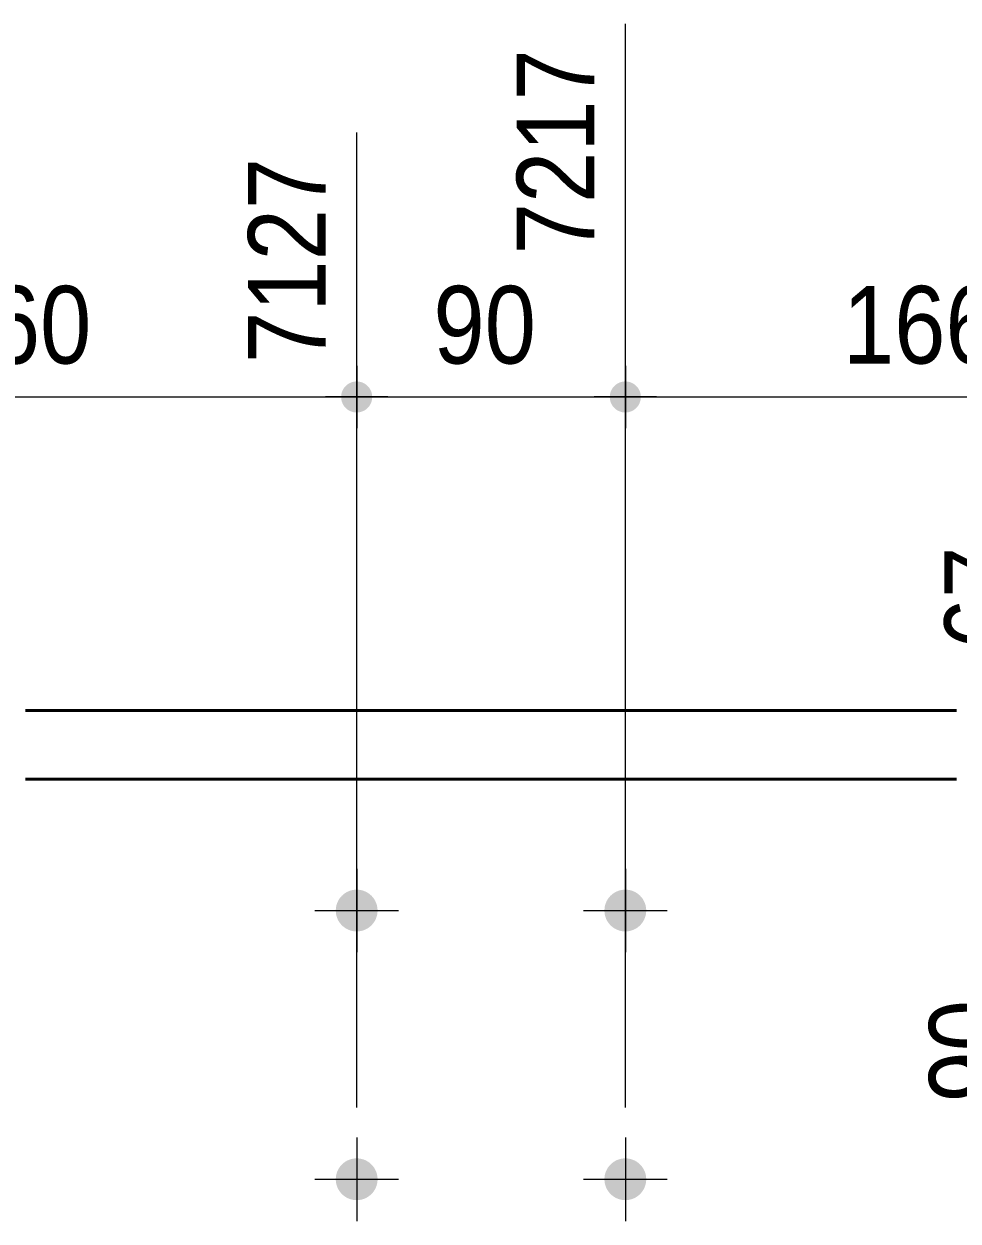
# Model space of a CAD drawing. Header units: millimetres. Extents: x 2 to 584, y 5 to 405.
# Drawn here: x 389.09 to 420.38, y 327.24 to 367.33 of the extents above; entities that cross this region are included whole.
import ezdxf

# ---------------------------------------------------------------- set-up
doc = ezdxf.new("R2010")
doc.units = ezdxf.units.MM
for name, color, linetype, lineweight in [('Boulon', 7, 'Continuous', 0), ('Cotation', 7, 'Continuous', 0), ('Piece', 2, 'Continuous', 0)]:
    doc.layers.add(name, color=color, linetype=linetype, lineweight=lineweight)
doc.styles.add('ARIAL', font='ARIAL.TTF')

# ---------------------------------------------------------------- blocks, each defined once
blk = doc.blocks.new('*A4')
at = {"layer": 'Boulon'}
for points in [[(400.933, 337.604), (400.93, 337.57), (400.926, 337.536), (400.92, 337.502), (400.913, 337.469), (400.904, 337.436), (400.893, 337.403), (400.88, 337.371), (400.866, 337.339), (400.851, 337.309), (400.834, 337.279), (400.816, 337.25), (400.796, 337.222), (400.775, 337.195), (400.752, 337.169), (400.729, 337.144), (400.704, 337.12), (400.678, 337.098), (400.651, 337.077), (400.623, 337.057), (400.594, 337.038), (400.564, 337.021), (400.533, 337.006), (400.502, 336.992), (400.47, 336.98), (400.437, 336.969), (400.404, 336.96), (400.37, 336.952), (400.336, 336.946), (400.302, 336.942), (400.268, 336.94), (400.234, 336.939), (400.199, 336.94), (400.165, 336.942), (400.131, 336.946), (400.097, 336.952), (400.064, 336.96), (400.03, 336.969), (399.998, 336.98), (399.966, 336.992), (399.934, 337.006), (399.904, 337.021), (399.874, 337.038), (399.845, 337.057), (399.817, 337.077), (399.79, 337.098), (399.764, 337.12), (399.739, 337.144), (399.715, 337.169), (399.693, 337.195), (399.671, 337.222), (399.652, 337.25), (399.633, 337.279), (399.616, 337.309), (399.601, 337.339), (399.587, 337.371), (399.575, 337.403), (399.564, 337.436), (399.555, 337.469), (399.547, 337.502), (399.541, 337.536), (399.537, 337.57), (399.535, 337.604), (399.534, 337.639), (399.535, 337.673), (399.537, 337.707), (399.541, 337.741), (399.547, 337.775), (399.555, 337.809), (399.564, 337.842), (399.575, 337.875), (399.587, 337.907), (399.601, 337.938), (399.616, 337.969), (399.633, 337.999), (399.652, 338.028), (399.671, 338.056), (399.693, 338.083), (399.715, 338.109), (399.739, 338.134), (399.764, 338.157), (399.79, 338.18), (399.817, 338.201), (399.845, 338.221), (399.874, 338.239), (399.904, 338.256), (399.934, 338.272), (399.966, 338.285), (399.998, 338.298), (400.03, 338.309), (400.064, 338.318), (400.097, 338.325), (400.131, 338.331), (400.165, 338.335), (400.199, 338.338), (400.234, 338.339), (400.268, 338.338), (400.302, 338.335), (400.336, 338.331), (400.37, 338.325), (400.404, 338.318), (400.437, 338.309), (400.47, 338.298), (400.502, 338.285), (400.533, 338.272), (400.564, 338.256), (400.594, 338.239), (400.623, 338.221), (400.651, 338.201), (400.678, 338.18), (400.704, 338.157), (400.729, 338.134), (400.752, 338.109), (400.775, 338.083), (400.796, 338.056), (400.816, 338.028), (400.834, 337.999), (400.851, 337.969), (400.866, 337.938), (400.88, 337.907), (400.893, 337.875), (400.904, 337.842), (400.913, 337.809), (400.92, 337.775), (400.926, 337.741), (400.93, 337.707), (400.933, 337.673), (400.934, 337.639)], [(400.933, 328.604), (400.93, 328.57), (400.926, 328.536), (400.92, 328.502), (400.913, 328.469), (400.904, 328.436), (400.893, 328.403), (400.88, 328.371), (400.866, 328.339), (400.851, 328.309), (400.834, 328.279), (400.816, 328.25), (400.796, 328.222), (400.775, 328.195), (400.752, 328.169), (400.729, 328.144), (400.704, 328.12), (400.678, 328.098), (400.651, 328.077), (400.623, 328.057), (400.594, 328.038), (400.564, 328.021), (400.533, 328.006), (400.502, 327.992), (400.47, 327.98), (400.437, 327.969), (400.404, 327.96), (400.37, 327.952), (400.336, 327.946), (400.302, 327.942), (400.268, 327.94), (400.234, 327.939), (400.199, 327.94), (400.165, 327.942), (400.131, 327.946), (400.097, 327.952), (400.064, 327.96), (400.03, 327.969), (399.998, 327.98), (399.966, 327.992), (399.934, 328.006), (399.904, 328.021), (399.874, 328.038), (399.845, 328.057), (399.817, 328.077), (399.79, 328.098), (399.764, 328.12), (399.739, 328.144), (399.715, 328.169), (399.693, 328.195), (399.671, 328.222), (399.652, 328.25), (399.633, 328.279), (399.616, 328.309), (399.601, 328.339), (399.587, 328.371), (399.575, 328.403), (399.564, 328.436), (399.555, 328.469), (399.547, 328.502), (399.541, 328.536), (399.537, 328.57), (399.535, 328.604), (399.534, 328.639), (399.535, 328.673), (399.537, 328.707), (399.541, 328.741), (399.547, 328.775), (399.555, 328.809), (399.564, 328.842), (399.575, 328.875), (399.587, 328.907), (399.601, 328.938), (399.616, 328.969), (399.633, 328.999), (399.652, 329.028), (399.671, 329.056), (399.693, 329.083), (399.715, 329.109), (399.739, 329.134), (399.764, 329.157), (399.79, 329.18), (399.817, 329.201), (399.845, 329.221), (399.874, 329.239), (399.904, 329.256), (399.934, 329.272), (399.966, 329.285), (399.998, 329.298), (400.03, 329.309), (400.064, 329.318), (400.097, 329.325), (400.131, 329.331), (400.165, 329.335), (400.199, 329.338), (400.234, 329.339), (400.268, 329.338), (400.302, 329.335), (400.336, 329.331), (400.37, 329.325), (400.404, 329.318), (400.437, 329.309), (400.47, 329.298), (400.502, 329.285), (400.533, 329.272), (400.564, 329.256), (400.594, 329.239), (400.623, 329.221), (400.651, 329.201), (400.678, 329.18), (400.704, 329.157), (400.729, 329.134), (400.752, 329.109), (400.775, 329.083), (400.796, 329.056), (400.816, 329.028), (400.834, 328.999), (400.851, 328.969), (400.866, 328.938), (400.88, 328.907), (400.893, 328.875), (400.904, 328.842), (400.913, 328.809), (400.92, 328.775), (400.926, 328.741), (400.93, 328.707), (400.933, 328.673), (400.934, 328.639)]]:
    blk.add_hatch(color=256, dxfattribs=at).paths.add_polyline_path(points, flags=17)
at = {"layer": 'Boulon', "linetype": 'Continuous', "lineweight": 0}
for p, q in [((400.234, 339.039), (400.234, 336.239)), ((398.834, 337.639), (401.634, 337.639)), ((400.234, 330.039), (400.234, 327.239)), ((398.834, 328.639), (401.634, 328.639))]:
    blk.add_line(p, q, dxfattribs=at)
blk = doc.blocks.new('*A5')
at = {"layer": 'Boulon'}
for points in [[(409.933, 337.604), (409.93, 337.57), (409.926, 337.536), (409.92, 337.502), (409.913, 337.469), (409.904, 337.436), (409.893, 337.403), (409.88, 337.371), (409.866, 337.339), (409.851, 337.309), (409.834, 337.279), (409.816, 337.25), (409.796, 337.222), (409.775, 337.195), (409.752, 337.169), (409.729, 337.144), (409.704, 337.12), (409.678, 337.098), (409.651, 337.077), (409.623, 337.057), (409.594, 337.038), (409.564, 337.021), (409.533, 337.006), (409.502, 336.992), (409.47, 336.98), (409.437, 336.969), (409.404, 336.96), (409.37, 336.952), (409.336, 336.946), (409.302, 336.942), (409.268, 336.94), (409.234, 336.939), (409.199, 336.94), (409.165, 336.942), (409.131, 336.946), (409.097, 336.952), (409.064, 336.96), (409.03, 336.969), (408.998, 336.98), (408.966, 336.992), (408.934, 337.006), (408.904, 337.021), (408.874, 337.038), (408.845, 337.057), (408.817, 337.077), (408.79, 337.098), (408.764, 337.12), (408.739, 337.144), (408.715, 337.169), (408.693, 337.195), (408.671, 337.222), (408.652, 337.25), (408.633, 337.279), (408.616, 337.309), (408.601, 337.339), (408.587, 337.371), (408.575, 337.403), (408.564, 337.436), (408.555, 337.469), (408.547, 337.502), (408.541, 337.536), (408.537, 337.57), (408.535, 337.604), (408.534, 337.639), (408.535, 337.673), (408.537, 337.707), (408.541, 337.741), (408.547, 337.775), (408.555, 337.809), (408.564, 337.842), (408.575, 337.875), (408.587, 337.907), (408.601, 337.938), (408.616, 337.969), (408.633, 337.999), (408.652, 338.028), (408.671, 338.056), (408.693, 338.083), (408.715, 338.109), (408.739, 338.134), (408.764, 338.157), (408.79, 338.18), (408.817, 338.201), (408.845, 338.221), (408.874, 338.239), (408.904, 338.256), (408.934, 338.272), (408.966, 338.285), (408.998, 338.298), (409.03, 338.309), (409.064, 338.318), (409.097, 338.325), (409.131, 338.331), (409.165, 338.335), (409.199, 338.338), (409.234, 338.339), (409.268, 338.338), (409.302, 338.335), (409.336, 338.331), (409.37, 338.325), (409.404, 338.318), (409.437, 338.309), (409.47, 338.298), (409.502, 338.285), (409.533, 338.272), (409.564, 338.256), (409.594, 338.239), (409.623, 338.221), (409.651, 338.201), (409.678, 338.18), (409.704, 338.157), (409.729, 338.134), (409.752, 338.109), (409.775, 338.083), (409.796, 338.056), (409.816, 338.028), (409.834, 337.999), (409.851, 337.969), (409.866, 337.938), (409.88, 337.907), (409.893, 337.875), (409.904, 337.842), (409.913, 337.809), (409.92, 337.775), (409.926, 337.741), (409.93, 337.707), (409.933, 337.673), (409.934, 337.639)], [(409.933, 328.604), (409.93, 328.57), (409.926, 328.536), (409.92, 328.502), (409.913, 328.469), (409.904, 328.436), (409.893, 328.403), (409.88, 328.371), (409.866, 328.339), (409.851, 328.309), (409.834, 328.279), (409.816, 328.25), (409.796, 328.222), (409.775, 328.195), (409.752, 328.169), (409.729, 328.144), (409.704, 328.12), (409.678, 328.098), (409.651, 328.077), (409.623, 328.057), (409.594, 328.038), (409.564, 328.021), (409.533, 328.006), (409.502, 327.992), (409.47, 327.98), (409.437, 327.969), (409.404, 327.96), (409.37, 327.952), (409.336, 327.946), (409.302, 327.942), (409.268, 327.94), (409.234, 327.939), (409.199, 327.94), (409.165, 327.942), (409.131, 327.946), (409.097, 327.952), (409.064, 327.96), (409.03, 327.969), (408.998, 327.98), (408.966, 327.992), (408.934, 328.006), (408.904, 328.021), (408.874, 328.038), (408.845, 328.057), (408.817, 328.077), (408.79, 328.098), (408.764, 328.12), (408.739, 328.144), (408.715, 328.169), (408.693, 328.195), (408.671, 328.222), (408.652, 328.25), (408.633, 328.279), (408.616, 328.309), (408.601, 328.339), (408.587, 328.371), (408.575, 328.403), (408.564, 328.436), (408.555, 328.469), (408.547, 328.502), (408.541, 328.536), (408.537, 328.57), (408.535, 328.604), (408.534, 328.639), (408.535, 328.673), (408.537, 328.707), (408.541, 328.741), (408.547, 328.775), (408.555, 328.809), (408.564, 328.842), (408.575, 328.875), (408.587, 328.907), (408.601, 328.938), (408.616, 328.969), (408.633, 328.999), (408.652, 329.028), (408.671, 329.056), (408.693, 329.083), (408.715, 329.109), (408.739, 329.134), (408.764, 329.157), (408.79, 329.18), (408.817, 329.201), (408.845, 329.221), (408.874, 329.239), (408.904, 329.256), (408.934, 329.272), (408.966, 329.285), (408.998, 329.298), (409.03, 329.309), (409.064, 329.318), (409.097, 329.325), (409.131, 329.331), (409.165, 329.335), (409.199, 329.338), (409.234, 329.339), (409.268, 329.338), (409.302, 329.335), (409.336, 329.331), (409.37, 329.325), (409.404, 329.318), (409.437, 329.309), (409.47, 329.298), (409.502, 329.285), (409.533, 329.272), (409.564, 329.256), (409.594, 329.239), (409.623, 329.221), (409.651, 329.201), (409.678, 329.18), (409.704, 329.157), (409.729, 329.134), (409.752, 329.109), (409.775, 329.083), (409.796, 329.056), (409.816, 329.028), (409.834, 328.999), (409.851, 328.969), (409.866, 328.938), (409.88, 328.907), (409.893, 328.875), (409.904, 328.842), (409.913, 328.809), (409.92, 328.775), (409.926, 328.741), (409.93, 328.707), (409.933, 328.673), (409.934, 328.639)]]:
    blk.add_hatch(color=256, dxfattribs=at).paths.add_polyline_path(points, flags=17)
at = {"layer": 'Boulon', "linetype": 'Continuous', "lineweight": 0}
for p, q in [((409.234, 339.039), (409.234, 336.239)), ((407.834, 337.639), (410.634, 337.639)), ((409.234, 330.039), (409.234, 327.239)), ((407.834, 328.639), (410.634, 328.639))]:
    blk.add_line(p, q, dxfattribs=at)
blk = doc.blocks.new('*A21')
at = {"layer": 'Piece', "color": 2, "linetype": 'Continuous', "lineweight": 40}
for p, q in [((420.330655, 344.33913), (389.136724, 344.33913)), ((389.136724, 342.03913), (420.330655, 342.03913))]:
    blk.add_line(p, q, dxfattribs=at)
blk = doc.blocks.new('*A75')
at = {"layer": 'Cotation'}
for points in [[(377.914, 354.32), (377.889, 354.322), (377.863, 354.325), (377.838, 354.329), (377.813, 354.335), (377.789, 354.342), (377.765, 354.35), (377.741, 354.359), (377.717, 354.369), (377.695, 354.381), (377.672, 354.393), (377.651, 354.407), (377.63, 354.421), (377.61, 354.437), (377.591, 354.454), (377.572, 354.471), (377.554, 354.49), (377.538, 354.509), (377.522, 354.529), (377.507, 354.55), (377.494, 354.572), (377.481, 354.594), (377.47, 354.617), (377.459, 354.64), (377.45, 354.664), (377.442, 354.688), (377.435, 354.713), (377.43, 354.738), (377.425, 354.763), (377.422, 354.788), (377.42, 354.814), (377.42, 354.839), (377.42, 354.865), (377.422, 354.89), (377.425, 354.915), (377.43, 354.941), (377.435, 354.965), (377.442, 354.99), (377.45, 355.014), (377.459, 355.038), (377.47, 355.061), (377.481, 355.084), (377.494, 355.106), (377.507, 355.128), (377.522, 355.149), (377.538, 355.169), (377.554, 355.188), (377.572, 355.207), (377.591, 355.224), (377.61, 355.241), (377.63, 355.257), (377.651, 355.271), (377.672, 355.285), (377.695, 355.298), (377.717, 355.309), (377.741, 355.32), (377.765, 355.329), (377.789, 355.337), (377.813, 355.344), (377.838, 355.349), (377.863, 355.354), (377.889, 355.357), (377.914, 355.359), (377.94, 355.359), (377.965, 355.359), (377.991, 355.357), (378.016, 355.354), (378.041, 355.349), (378.066, 355.344), (378.091, 355.337), (378.115, 355.329), (378.139, 355.32), (378.162, 355.309), (378.185, 355.298), (378.207, 355.285), (378.229, 355.271), (378.25, 355.257), (378.27, 355.241), (378.289, 355.224), (378.307, 355.207), (378.325, 355.188), (378.342, 355.169), (378.357, 355.149), (378.372, 355.128), (378.386, 355.106), (378.398, 355.084), (378.41, 355.061), (378.42, 355.038), (378.429, 355.014), (378.437, 354.99), (378.444, 354.965), (378.45, 354.941), (378.454, 354.915), (378.457, 354.89), (378.459, 354.865), (378.46, 354.839), (378.459, 354.814), (378.457, 354.788), (378.454, 354.763), (378.45, 354.738), (378.444, 354.713), (378.437, 354.688), (378.429, 354.664), (378.42, 354.64), (378.41, 354.617), (378.398, 354.594), (378.386, 354.572), (378.372, 354.55), (378.357, 354.529), (378.342, 354.509), (378.325, 354.49), (378.307, 354.471), (378.289, 354.454), (378.27, 354.437), (378.25, 354.421), (378.229, 354.407), (378.207, 354.393), (378.185, 354.381), (378.162, 354.369), (378.139, 354.359), (378.115, 354.35), (378.091, 354.342), (378.066, 354.335), (378.041, 354.329), (378.016, 354.325), (377.991, 354.322), (377.965, 354.32), (377.94, 354.319)], [(400.208, 354.32), (400.183, 354.322), (400.157, 354.325), (400.132, 354.329), (400.107, 354.335), (400.083, 354.342), (400.059, 354.35), (400.035, 354.359), (400.011, 354.369), (399.989, 354.381), (399.966, 354.393), (399.945, 354.407), (399.924, 354.421), (399.904, 354.437), (399.884, 354.454), (399.866, 354.471), (399.848, 354.49), (399.832, 354.509), (399.816, 354.529), (399.801, 354.55), (399.788, 354.572), (399.775, 354.594), (399.764, 354.617), (399.753, 354.64), (399.744, 354.664), (399.736, 354.688), (399.729, 354.713), (399.724, 354.738), (399.719, 354.763), (399.716, 354.788), (399.714, 354.814), (399.714, 354.839), (399.714, 354.865), (399.716, 354.89), (399.719, 354.915), (399.724, 354.941), (399.729, 354.965), (399.736, 354.99), (399.744, 355.014), (399.753, 355.038), (399.764, 355.061), (399.775, 355.084), (399.788, 355.106), (399.801, 355.128), (399.816, 355.149), (399.832, 355.169), (399.848, 355.188), (399.866, 355.207), (399.884, 355.224), (399.904, 355.241), (399.924, 355.257), (399.945, 355.271), (399.966, 355.285), (399.989, 355.298), (400.011, 355.309), (400.035, 355.32), (400.059, 355.329), (400.083, 355.337), (400.107, 355.344), (400.132, 355.349), (400.157, 355.354), (400.183, 355.357), (400.208, 355.359), (400.234, 355.359), (400.259, 355.359), (400.285, 355.357), (400.31, 355.354), (400.335, 355.349), (400.36, 355.344), (400.385, 355.337), (400.409, 355.329), (400.433, 355.32), (400.456, 355.309), (400.479, 355.298), (400.501, 355.285), (400.523, 355.271), (400.543, 355.257), (400.564, 355.241), (400.583, 355.224), (400.601, 355.207), (400.619, 355.188), (400.636, 355.169), (400.651, 355.149), (400.666, 355.128), (400.68, 355.106), (400.692, 355.084), (400.704, 355.061), (400.714, 355.038), (400.723, 355.014), (400.731, 354.99), (400.738, 354.965), (400.744, 354.941), (400.748, 354.915), (400.751, 354.89), (400.753, 354.865), (400.754, 354.839), (400.753, 354.814), (400.751, 354.788), (400.748, 354.763), (400.744, 354.738), (400.738, 354.713), (400.731, 354.688), (400.723, 354.664), (400.714, 354.64), (400.704, 354.617), (400.692, 354.594), (400.68, 354.572), (400.666, 354.55), (400.651, 354.529), (400.636, 354.509), (400.619, 354.49), (400.601, 354.471), (400.583, 354.454), (400.564, 354.437), (400.543, 354.421), (400.523, 354.407), (400.501, 354.393), (400.479, 354.381), (400.456, 354.369), (400.433, 354.359), (400.409, 354.35), (400.385, 354.342), (400.36, 354.335), (400.335, 354.329), (400.31, 354.325), (400.285, 354.322), (400.259, 354.32), (400.234, 354.319)]]:
    blk.add_hatch(color=256, dxfattribs=at).paths.add_polyline_path(points, flags=17)
at = {"layer": 'Cotation', "linetype": 'Continuous', "lineweight": 0}
for p, q in [((377.94, 331.039), (377.94, 367.333)), ((400.234, 331.039), (400.234, 363.693)), ((377.94, 355.879), (377.94, 353.799)), ((400.234, 355.879), (400.234, 353.799)), ((378.98, 354.839), (376.9, 354.839)), ((377.94, 354.839), (376.9, 354.839)), ((377.94, 354.839), (400.234, 354.839)), ((401.274, 354.839), (399.194, 354.839)), ((400.234, 354.839), (401.274, 354.839))]:
    blk.add_line(p, q, dxfattribs=at)
at = {"layer": 'Cotation'}
for p in [(377.94, 354.839), (400.234, 354.839)]:
    blk.add_point(p, dxfattribs=at)
at = {"layer": 'Cotation', "style": 'ARIAL', "width": 0.85}
blk.add_text('7127', height=2.6, rotation=90.0002, dxfattribs=at).set_placement((399.194, 355.979))
blk.add_text('460', height=2.6, dxfattribs=at).set_placement((386.194, 355.959))
blk = doc.blocks.new('*A76')
at = {"layer": 'Cotation'}
for points in [[(400.208, 354.32), (400.183, 354.322), (400.157, 354.325), (400.132, 354.329), (400.107, 354.335), (400.083, 354.342), (400.059, 354.35), (400.035, 354.359), (400.011, 354.369), (399.989, 354.381), (399.966, 354.393), (399.945, 354.407), (399.924, 354.421), (399.904, 354.437), (399.884, 354.454), (399.866, 354.471), (399.848, 354.49), (399.832, 354.509), (399.816, 354.529), (399.801, 354.55), (399.788, 354.572), (399.775, 354.594), (399.764, 354.617), (399.753, 354.64), (399.744, 354.664), (399.736, 354.688), (399.729, 354.713), (399.724, 354.738), (399.719, 354.763), (399.716, 354.788), (399.714, 354.814), (399.714, 354.839), (399.714, 354.865), (399.716, 354.89), (399.719, 354.915), (399.724, 354.941), (399.729, 354.965), (399.736, 354.99), (399.744, 355.014), (399.753, 355.038), (399.764, 355.061), (399.775, 355.084), (399.788, 355.106), (399.801, 355.128), (399.816, 355.149), (399.832, 355.169), (399.848, 355.188), (399.866, 355.207), (399.884, 355.224), (399.904, 355.241), (399.924, 355.257), (399.945, 355.271), (399.966, 355.285), (399.989, 355.298), (400.011, 355.309), (400.035, 355.32), (400.059, 355.329), (400.083, 355.337), (400.107, 355.344), (400.132, 355.349), (400.157, 355.354), (400.183, 355.357), (400.208, 355.359), (400.234, 355.359), (400.259, 355.359), (400.285, 355.357), (400.31, 355.354), (400.335, 355.349), (400.36, 355.344), (400.385, 355.337), (400.409, 355.329), (400.433, 355.32), (400.456, 355.309), (400.479, 355.298), (400.501, 355.285), (400.523, 355.271), (400.543, 355.257), (400.564, 355.241), (400.583, 355.224), (400.601, 355.207), (400.619, 355.188), (400.636, 355.169), (400.651, 355.149), (400.666, 355.128), (400.68, 355.106), (400.692, 355.084), (400.704, 355.061), (400.714, 355.038), (400.723, 355.014), (400.731, 354.99), (400.738, 354.965), (400.744, 354.941), (400.748, 354.915), (400.751, 354.89), (400.753, 354.865), (400.754, 354.839), (400.753, 354.814), (400.751, 354.788), (400.748, 354.763), (400.744, 354.738), (400.738, 354.713), (400.731, 354.688), (400.723, 354.664), (400.714, 354.64), (400.704, 354.617), (400.692, 354.594), (400.68, 354.572), (400.666, 354.55), (400.651, 354.529), (400.636, 354.509), (400.619, 354.49), (400.601, 354.471), (400.583, 354.454), (400.564, 354.437), (400.543, 354.421), (400.523, 354.407), (400.501, 354.393), (400.479, 354.381), (400.456, 354.369), (400.433, 354.359), (400.409, 354.35), (400.385, 354.342), (400.36, 354.335), (400.335, 354.329), (400.31, 354.325), (400.285, 354.322), (400.259, 354.32), (400.234, 354.319)], [(409.208, 354.32), (409.183, 354.322), (409.157, 354.325), (409.132, 354.329), (409.107, 354.335), (409.083, 354.342), (409.059, 354.35), (409.035, 354.359), (409.011, 354.369), (408.989, 354.381), (408.966, 354.393), (408.945, 354.407), (408.924, 354.421), (408.904, 354.437), (408.884, 354.454), (408.866, 354.471), (408.848, 354.49), (408.832, 354.509), (408.816, 354.529), (408.801, 354.55), (408.788, 354.572), (408.775, 354.594), (408.764, 354.617), (408.753, 354.64), (408.744, 354.664), (408.736, 354.688), (408.729, 354.713), (408.724, 354.738), (408.719, 354.763), (408.716, 354.788), (408.714, 354.814), (408.714, 354.839), (408.714, 354.865), (408.716, 354.89), (408.719, 354.915), (408.724, 354.941), (408.729, 354.965), (408.736, 354.99), (408.744, 355.014), (408.753, 355.038), (408.764, 355.061), (408.775, 355.084), (408.788, 355.106), (408.801, 355.128), (408.816, 355.149), (408.832, 355.169), (408.848, 355.188), (408.866, 355.207), (408.884, 355.224), (408.904, 355.241), (408.924, 355.257), (408.945, 355.271), (408.966, 355.285), (408.989, 355.298), (409.011, 355.309), (409.035, 355.32), (409.059, 355.329), (409.083, 355.337), (409.107, 355.344), (409.132, 355.349), (409.157, 355.354), (409.183, 355.357), (409.208, 355.359), (409.234, 355.359), (409.259, 355.359), (409.285, 355.357), (409.31, 355.354), (409.335, 355.349), (409.36, 355.344), (409.385, 355.337), (409.409, 355.329), (409.433, 355.32), (409.456, 355.309), (409.479, 355.298), (409.501, 355.285), (409.523, 355.271), (409.543, 355.257), (409.564, 355.241), (409.583, 355.224), (409.601, 355.207), (409.619, 355.188), (409.636, 355.169), (409.651, 355.149), (409.666, 355.128), (409.68, 355.106), (409.692, 355.084), (409.704, 355.061), (409.714, 355.038), (409.723, 355.014), (409.731, 354.99), (409.738, 354.965), (409.744, 354.941), (409.748, 354.915), (409.751, 354.89), (409.753, 354.865), (409.754, 354.839), (409.753, 354.814), (409.751, 354.788), (409.748, 354.763), (409.744, 354.738), (409.738, 354.713), (409.731, 354.688), (409.723, 354.664), (409.714, 354.64), (409.704, 354.617), (409.692, 354.594), (409.68, 354.572), (409.666, 354.55), (409.651, 354.529), (409.636, 354.509), (409.619, 354.49), (409.601, 354.471), (409.583, 354.454), (409.564, 354.437), (409.543, 354.421), (409.523, 354.407), (409.501, 354.393), (409.479, 354.381), (409.456, 354.369), (409.433, 354.359), (409.409, 354.35), (409.385, 354.342), (409.36, 354.335), (409.335, 354.329), (409.31, 354.325), (409.285, 354.322), (409.259, 354.32), (409.234, 354.319)]]:
    blk.add_hatch(color=256, dxfattribs=at).paths.add_polyline_path(points, flags=17)
at = {"layer": 'Cotation', "linetype": 'Continuous', "lineweight": 0}
for p, q in [((409.234, 331.039), (409.234, 367.333)), ((400.234, 331.039), (400.234, 363.693)), ((400.234, 355.879), (400.234, 353.799)), ((409.234, 355.879), (409.234, 353.799)), ((401.274, 354.839), (399.194, 354.839)), ((400.234, 354.839), (399.194, 354.839)), ((400.234, 354.839), (409.234, 354.839)), ((410.274, 354.839), (408.194, 354.839)), ((409.234, 354.839), (410.274, 354.839))]:
    blk.add_line(p, q, dxfattribs=at)
at = {"layer": 'Cotation'}
for p in [(400.234, 354.839), (409.234, 354.839)]:
    blk.add_point(p, dxfattribs=at)
at = {"layer": 'Cotation', "style": 'ARIAL', "width": 0.85}
blk.add_text('7217', height=2.6, rotation=90.0002, dxfattribs=at).set_placement((408.194, 359.619))
blk.add_text('90', height=2.6, dxfattribs=at).set_placement((402.805, 355.959))
blk = doc.blocks.new('*A77')
at = {"layer": 'Cotation'}
for points in [[(409.208, 354.32), (409.183, 354.322), (409.157, 354.325), (409.132, 354.329), (409.107, 354.335), (409.083, 354.342), (409.059, 354.35), (409.035, 354.359), (409.011, 354.369), (408.989, 354.381), (408.966, 354.393), (408.945, 354.407), (408.924, 354.421), (408.904, 354.437), (408.884, 354.454), (408.866, 354.471), (408.848, 354.49), (408.832, 354.509), (408.816, 354.529), (408.801, 354.55), (408.788, 354.572), (408.775, 354.594), (408.764, 354.617), (408.753, 354.64), (408.744, 354.664), (408.736, 354.688), (408.729, 354.713), (408.724, 354.738), (408.719, 354.763), (408.716, 354.788), (408.714, 354.814), (408.714, 354.839), (408.714, 354.865), (408.716, 354.89), (408.719, 354.915), (408.724, 354.941), (408.729, 354.965), (408.736, 354.99), (408.744, 355.014), (408.753, 355.038), (408.764, 355.061), (408.775, 355.084), (408.788, 355.106), (408.801, 355.128), (408.816, 355.149), (408.832, 355.169), (408.848, 355.188), (408.866, 355.207), (408.884, 355.224), (408.904, 355.241), (408.924, 355.257), (408.945, 355.271), (408.966, 355.285), (408.989, 355.298), (409.011, 355.309), (409.035, 355.32), (409.059, 355.329), (409.083, 355.337), (409.107, 355.344), (409.132, 355.349), (409.157, 355.354), (409.183, 355.357), (409.208, 355.359), (409.234, 355.359), (409.259, 355.359), (409.285, 355.357), (409.31, 355.354), (409.335, 355.349), (409.36, 355.344), (409.385, 355.337), (409.409, 355.329), (409.433, 355.32), (409.456, 355.309), (409.479, 355.298), (409.501, 355.285), (409.523, 355.271), (409.543, 355.257), (409.564, 355.241), (409.583, 355.224), (409.601, 355.207), (409.619, 355.188), (409.636, 355.169), (409.651, 355.149), (409.666, 355.128), (409.68, 355.106), (409.692, 355.084), (409.704, 355.061), (409.714, 355.038), (409.723, 355.014), (409.731, 354.99), (409.738, 354.965), (409.744, 354.941), (409.748, 354.915), (409.751, 354.89), (409.753, 354.865), (409.754, 354.839), (409.753, 354.814), (409.751, 354.788), (409.748, 354.763), (409.744, 354.738), (409.738, 354.713), (409.731, 354.688), (409.723, 354.664), (409.714, 354.64), (409.704, 354.617), (409.692, 354.594), (409.68, 354.572), (409.666, 354.55), (409.651, 354.529), (409.636, 354.509), (409.619, 354.49), (409.601, 354.471), (409.583, 354.454), (409.564, 354.437), (409.543, 354.421), (409.523, 354.407), (409.501, 354.393), (409.479, 354.381), (409.456, 354.369), (409.433, 354.359), (409.409, 354.35), (409.385, 354.342), (409.36, 354.335), (409.335, 354.329), (409.31, 354.325), (409.285, 354.322), (409.259, 354.32), (409.234, 354.319)], [(431.502, 354.32), (431.477, 354.322), (431.451, 354.325), (431.426, 354.329), (431.401, 354.335), (431.377, 354.342), (431.352, 354.35), (431.329, 354.359), (431.305, 354.369), (431.282, 354.381), (431.26, 354.393), (431.239, 354.407), (431.218, 354.421), (431.198, 354.437), (431.178, 354.454), (431.16, 354.471), (431.142, 354.49), (431.126, 354.509), (431.11, 354.529), (431.095, 354.55), (431.082, 354.572), (431.069, 354.594), (431.058, 354.617), (431.047, 354.64), (431.038, 354.664), (431.03, 354.688), (431.023, 354.713), (431.018, 354.738), (431.013, 354.763), (431.01, 354.788), (431.008, 354.814), (431.008, 354.839), (431.008, 354.865), (431.01, 354.89), (431.013, 354.915), (431.018, 354.941), (431.023, 354.965), (431.03, 354.99), (431.038, 355.014), (431.047, 355.038), (431.058, 355.061), (431.069, 355.084), (431.082, 355.106), (431.095, 355.128), (431.11, 355.149), (431.126, 355.169), (431.142, 355.188), (431.16, 355.207), (431.178, 355.224), (431.198, 355.241), (431.218, 355.257), (431.239, 355.271), (431.26, 355.285), (431.282, 355.298), (431.305, 355.309), (431.329, 355.32), (431.352, 355.329), (431.377, 355.337), (431.401, 355.344), (431.426, 355.349), (431.451, 355.354), (431.477, 355.357), (431.502, 355.359), (431.528, 355.359), (431.553, 355.359), (431.579, 355.357), (431.604, 355.354), (431.629, 355.349), (431.654, 355.344), (431.679, 355.337), (431.703, 355.329), (431.727, 355.32), (431.75, 355.309), (431.773, 355.298), (431.795, 355.285), (431.817, 355.271), (431.837, 355.257), (431.858, 355.241), (431.877, 355.224), (431.895, 355.207), (431.913, 355.188), (431.93, 355.169), (431.945, 355.149), (431.96, 355.128), (431.974, 355.106), (431.986, 355.084), (431.998, 355.061), (432.008, 355.038), (432.017, 355.014), (432.025, 354.99), (432.032, 354.965), (432.038, 354.941), (432.042, 354.915), (432.045, 354.89), (432.047, 354.865), (432.048, 354.839), (432.047, 354.814), (432.045, 354.788), (432.042, 354.763), (432.038, 354.738), (432.032, 354.713), (432.025, 354.688), (432.017, 354.664), (432.008, 354.64), (431.998, 354.617), (431.986, 354.594), (431.974, 354.572), (431.96, 354.55), (431.945, 354.529), (431.93, 354.509), (431.913, 354.49), (431.895, 354.471), (431.877, 354.454), (431.858, 354.437), (431.837, 354.421), (431.817, 354.407), (431.795, 354.393), (431.773, 354.381), (431.75, 354.369), (431.727, 354.359), (431.703, 354.35), (431.679, 354.342), (431.654, 354.335), (431.629, 354.329), (431.604, 354.325), (431.579, 354.322), (431.553, 354.32), (431.528, 354.319)]]:
    blk.add_hatch(color=256, dxfattribs=at).paths.add_polyline_path(points, flags=17)
at = {"layer": 'Cotation', "linetype": 'Continuous', "lineweight": 0}
for p, q in [((409.234, 331.039), (409.234, 367.333)), ((431.528, 331.039), (431.528, 363.693)), ((409.234, 355.879), (409.234, 353.799)), ((431.528, 355.879), (431.528, 353.799)), ((410.274, 354.839), (408.194, 354.839)), ((409.234, 354.839), (408.194, 354.839)), ((409.234, 354.839), (431.528, 354.839)), ((432.568, 354.839), (430.488, 354.839)), ((431.528, 354.839), (432.568, 354.839))]:
    blk.add_line(p, q, dxfattribs=at)
at = {"layer": 'Cotation'}
for p in [(409.234, 354.839), (431.528, 354.839)]:
    blk.add_point(p, dxfattribs=at)
at = {"layer": 'Cotation', "style": 'ARIAL', "width": 0.85}
blk.add_text('8877', height=2.6, rotation=90.0002, dxfattribs=at).set_placement((430.488, 355.979))
blk.add_text('1660', height=2.6, dxfattribs=at).set_placement((416.524, 355.959))
blk = doc.blocks.new('*A105')
at = {"layer": 'Cotation', "style": 'ARIAL', "width": 0.85}
blk.add_text('90', height=2.6, rotation=90.0002, dxfattribs=at).set_placement((422.008, 331.211))
blk = doc.blocks.new('*A106')
at = {"layer": 'Cotation', "style": 'ARIAL', "width": 0.85}
blk.add_text('67', height=2.6, rotation=90.0002, dxfattribs=at).set_placement((422.523, 346.39))

msp = doc.modelspace()

# ---------------------------------------------------------------- block references
at = {"lineweight": 0}
for name in ['*A75', '*A76', '*A77', '*A106', '*A21', '*A4', '*A5', '*A105']:
    msp.add_blockref(name, (0, 0), dxfattribs=at)

doc.saveas('drawing.dxf')
